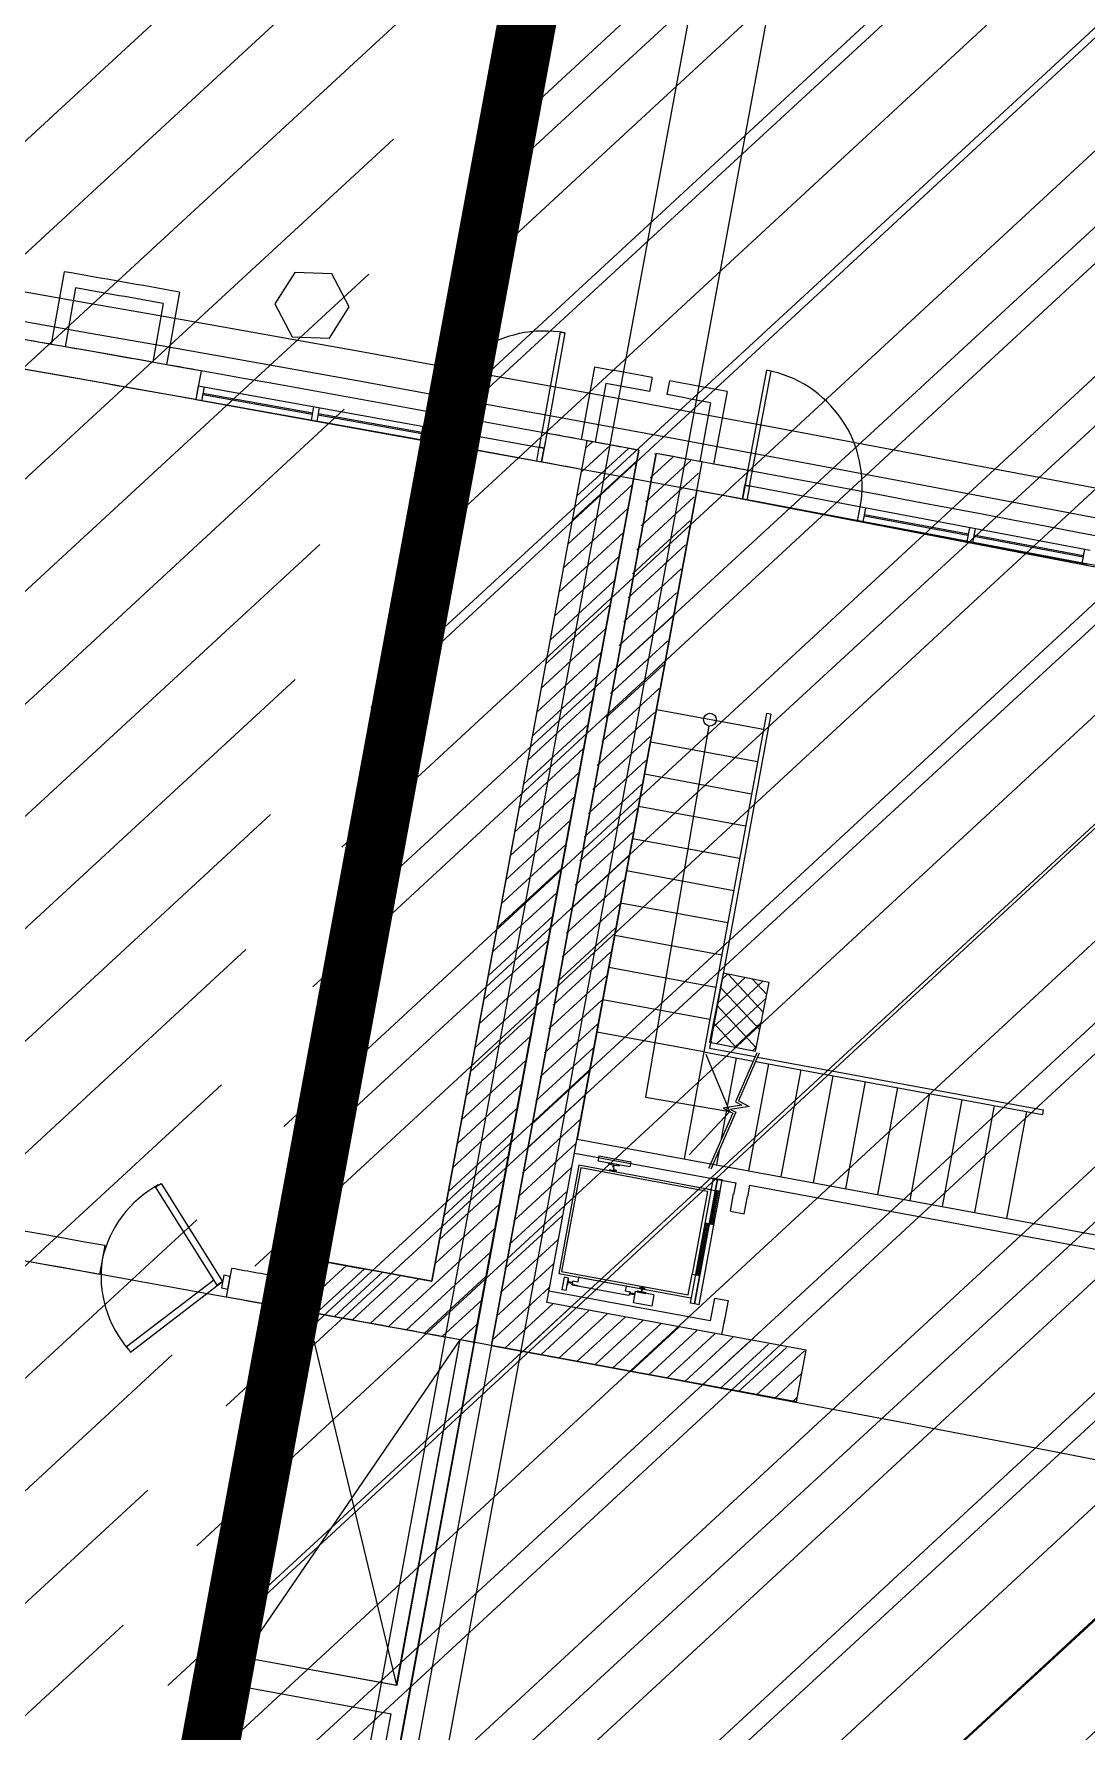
# Model space of a CAD drawing. Extents: x -678889171 to 586587, y -792238163 to 335485.
# Drawn here: x -678775305 to -678766321, y -792158549 to -792144052 of the extents above; entities that cross this region are included whole.
import ezdxf
from ezdxf.enums import TextEntityAlignment as Align

# ---------------------------------------------------------------- set-up
doc = ezdxf.new("R2010")
doc.units = 0
doc.header["$MEASUREMENT"] = 0
for name, color, linetype in [('A-ANNO-LEGN', 252, 'Continuous'), ('A-FLOR-PATT', 252, 'Continuous'), ('A-SITE-PATT', 252, 'Continuous'), ('A-WALL', 252, 'Continuous')]:
    doc.layers.add(name, color=color, linetype=linetype)
for name, color, linetype, lineweight in [('BASEMENT3 LAYOUT$0$A-TABL-TEXT', 252, 'Continuous', 30), ('BASEMENT3 LAYOUT$0$HATCH5', 252, 'Continuous', 15), ('BASEMENT3 LAYOUT$0$HATCH6', 252, 'Continuous', 15)]:
    doc.layers.add(name, color=color, linetype=linetype, lineweight=lineweight)
doc.styles.add('Ground floor Towers$0$$Bas01-Rname$0$EN-SC', font='swissc.ttf')
doc.styles.add('Ground floor Towers$0$$Bas01-Rname$0$EN-SCL', font='swisscl.ttf')
doc.styles.add('Ground floor Towers$0$04-Ground Floor$0$V2-lower ground$0$LEVEL  FOR LICENSE LOWER GR$0$$LG- LEVEL$0$AR-SR', font='sarb.shx')

# ---------------------------------------------------------------- blocks, each defined once
blk = doc.blocks.new('A$C61C61320')
at = {"layer": 'BASEMENT3 LAYOUT$0$HATCH5'}
h = blk.add_hatch(dxfattribs=at)
h.set_pattern_fill('JIS_WOOD', color=256, scale=1000, style=0)
h.set_pattern_definition([(45, (-845680.2949388556, -470481.0696760565), (-499.9999991609842, 499.9999991609843), [])])
h.paths.add_polyline_path([(12440.74077330553, -169431.9252005816), (13408.27617370361, -243253.7315873399), (7111.185080291936, -248399.4795461658), (-61957.46107163071, -237877.8060760189), (-55832.26724016038, -200866.3395951205), (-20860.02674167091, -206712.4958959252), (-20783.43353955913, -208437.764712235), (-16504.6553898881, -208719.7022090854), (-18718.17453308101, -208569.0044804074), (-18168.17453308101, -169431.9252005816)])
at = {"layer": 'BASEMENT3 LAYOUT$0$HATCH6'}
h = blk.add_hatch(dxfattribs=at)
h.set_pattern_fill('JIS_WOOD', color=256, scale=1000, style=0)
h.set_pattern_definition([(45, (-845711.5632553247, -470537.5133829243), (-499.9999991609842, 499.9999991609843), [])])
h.paths.add_polyline_path([(-57054.4839232408, -202715.6827627594), (-61988.72938809986, -237934.2497828866), (-80426.45722685638, -233625.2072105513), (-117920.8563015934, -232159.4412755717), (-127624.8318891085, -221284.5855308848), (-127624.8318891085, -154987.425217584), (-104462.5924733605, -154589.848100547), (-93882.62928564264, -154028.8445178776), (-93529.7361727003, -176713.0896850609), (-93352.28011348587, -178273.3977080029), (-93352.28011348587, -194674.8746110406), (-91405.28890382661, -196764.3988851835), (-82930.71560722869, -197602.72102616), (-65142.08317814791, -199622.3395659931), (-55832.26724016038, -200866.3395951205)])
at = {"layer": 'BASEMENT3 LAYOUT$0$A-TABL-TEXT', "const_width": 500}
blk.add_lwpolyline([(-61675.10775182908, -241975.3168535259), (-55832.26724016038, -200866.3395951205)], dxfattribs=at)
at = {"layer": 'BASEMENT3 LAYOUT$0$HATCH6'}
for points in [[(-56182.62965816143, -202983.40351943), (-61193.42310835095, -237994.1969192784), (-80426.45722685638, -233662.5050700729), (-117920.8563015934, -232196.7391350933), (-127624.8318891085, -221321.8833904064), (-127624.8318891085, -155024.7230771056), (-104462.5924733605, -154627.1459600686), (-93882.62928564264, -154066.1423773992), (-93361.99845258333, -178187.9478082885), (-93352.28011348587, -179178.229467513), (-93494.76352696051, -194320.7128558172), (-91405.28890382661, -196764.3988851835), (-82961.84863941744, -197787.7979447818), (-65211.28236189531, -199613.7986915881), (-55832.26724016038, -200866.3395951205)], [(-56182.62965816143, -202984.025088968), (-61193.42310835095, -237994.8184888165), (-80426.45722685638, -233663.1266396109), (-117920.8563015934, -232197.3607046313), (-127624.8318891085, -221322.5049599444), (-127624.8318891085, -155025.3446466436), (-104462.5924733605, -154627.7675296066), (-93882.62928564264, -154066.7639469372), (-93361.99845258333, -178188.5693778265), (-93352.28011348587, -179178.851037051), (-93494.76352696051, -194321.3344253552), (-91405.28890382661, -196765.0204547216), (-82961.84863941744, -197788.4195143199), (-65211.28236189531, -199614.4202611261), (-55832.26724016038, -200866.9611646585)]]:
    blk.add_lwpolyline(points, close=True, dxfattribs=at)
blk = doc.blocks.new('2')
at = {"layer": 'BASEMENT3 LAYOUT$0$A-TABL-TEXT', "const_width": 500}
blk.add_lwpolyline([(56518.08711341524, -7861.840212244359), (62088.58906143298, 31331.02110951082)], dxfattribs=at)
blk = doc.blocks.new('GR')
at = {"layer": 'A-FLOR-PATT'}
for p, q in [((33880, 50170), (28453.82219061675, 12193.04290999438)), ((34530, 50080), (29103.40449962695, 12100.23078453529)), ((27409.17565214327, 39180.45399340813), (27324.72793343883, 38555.98102456145)), ((29378.04640525754, 39254.50888783907), (29219.27508123037, 38979.50888783971)), ((29695.58905331131, 39254.50888783848), (29378.04640525754, 39254.50888783907)), ((29854.36037733905, 38979.50888783913), (29695.58905331131, 39254.50888783848)), ((27512.0233130952, 39045.53902064054), (27443.65687981088, 38539.98374670872)), ((28400.15555174792, 39046.443402112), (28315.7078330435, 38421.97043326532)), ((28265.16803679473, 38943.69097125542), (28196.80160351041, 38438.13569732371)), ((29219.27508123037, 38979.50888783971), (29378.04640525811, 38704.5088878386)), ((29695.58905331188, 38704.50888783918), (29854.36037733905, 38979.50888783913)), ((31526.04570930663, 37846.79215562742, 5.012666144047185e-08), (31664.48139432552, 38837.1635879797, 5.012666144047185e-08)), ((31704.09625136091, 38831.62616059259, 5.012666144047185e-08), (31565.660566342, 37841.25472824035, 5.012666144047185e-08)), ((31664.48139432552, 38837.1635879797, 5.012666144047185e-08), (31704.09625136091, 38831.62616059259, 5.012666144047185e-08)), ((29378.04640525811, 38704.5088878386), (29695.58905331188, 38704.50888783918)), ((33437.1643534226, 38582.56291147775, 5.040276650392846e-08), (33292.72057501401, 37593.04989600745, 5.040276650392846e-08)), ((33332.30109538062, 37587.27214493042, 5.040276650392846e-08), (33476.74487378924, 38576.78516040075, 5.040276650392846e-08)), ((33476.74487378924, 38576.78516040075, 5.040276650392846e-08), (33437.1643534226, 38582.56291147775, 5.040276650392846e-08)), ((31968.52762750674, 38550.47438244567), (31879.3979645512, 37926.65237929625)), ((32087.35873656022, 38533.76397252591), (32087.33525797469, 38533.59964498598)), ((32463.53851125178, 38480.01662735424), (32446.56502735741, 38361.21854855202)), ((32612.0305275774, 38458.80057004963), (32595.057043683, 38340.00249124726)), ((28611.98153812458, 38381.59063080321), (28577.56471534542, 38133.9702664806)), ((32070.36240761202, 38414.80600029696), (31998.20560919866, 37909.77774107968)), ((32971.21397332076, 38286.09525264893), (32898.91268547151, 37780.05570620863)), ((32988.21030226897, 38405.05322487796), (32988.18682368346, 38404.88889733818)), ((33106.96641933647, 38387.81794311025), (33017.8367563809, 37763.99593996082)), ((28594.02782206933, 38252.83559412909, 5.132892439246601e-08), (28577.56471534542, 38133.9702664806, 5.147319652506787e-08)), ((28577.56471534542, 38133.9702664806, 5.147319652506787e-08), (31549.19790639051, 37722.3925971651, 5.147319652506787e-08)), ((28594.02782211802, 38252.83559412236, 5.1328924392466e-08), (31565.6610131631, 37841.25792480679, 5.132892439246608e-08)), ((28643.55504192293, 38245.97596632741, 5.132892439244143e-08), (28627.09193519896, 38127.11063867898, 5.147319652504323e-08)), ((28634.48271726666, 38180.47284708774, 5.140842844035631e-08), (29575.49989443096, 38050.13991847116, 5.140842844035631e-08)), ((28636.12902793908, 38192.35937985258, 5.139400122709612e-08), (29577.1462051034, 38062.02645123601, 5.139400122709611e-08)), ((29584.57221914054, 38115.64303809599, 5.132892439197396e-08), (29568.10911241655, 37996.77771044756, 5.147319652457575e-08)), ((29634.09943899408, 38108.78341029429, 5.132892439194941e-08), (29617.6363322701, 37989.91808264587, 5.14731965245512e-08)), ((30516.51707161719, 37919.80698985154, 5.140842844035631e-08), (29625.02711428171, 38043.28029064924, 5.140842844035631e-08)), ((30518.16338229438, 37931.69352261568, 5.139400122709618e-08), (29626.6734249541, 38055.16682341415, 5.139400122709605e-08)), ((30509.12628952476, 37866.44478142576, 5.147319652506758e-08), (30525.5893962974, 37985.31010906745, 5.132892439246579e-08)), ((32376.12747447414, 37855.94499149045), (28534.12877654682, 10966.40601642555)), ((30558.65350937552, 37859.58515360384, 5.147319652506758e-08), (30575.11661614815, 37978.45048124551, 5.13289243924658e-08)), ((31927.92311675369, 37918.02567751089, -6.574195595121094e-08), (30895.41062998684, 30691.69088316185, -6.574195595121094e-08)), ((31277.35996142868, 30183.23231360374, -6.574195595121094e-08), (32373.52293021081, 37855.31988006376, -6.574195595121094e-08)), ((31278.24154509438, 30184.07672097415), (32374.34248033466, 37856.19980881436)), ((31508.33972784342, 37728.09896883738, 5.147314004671068e-08), (31524.80283461603, 37846.96429647913, 5.132886791410882e-08)), ((31565.660566342, 37841.25472824035, 5.012666144047185e-08), (31526.04570930663, 37846.79215562742, 5.012666144047185e-08)), ((31583.41729242929, 37968.58995521095), (31549.00046965013, 37720.96959088837)), ((31549.19790639051, 37722.3925971651, 5.147319652506787e-08), (31565.66101316313, 37841.25792480679, 5.132892439246607e-08)), ((31859.85435288463, 37441.62641412426, -6.574195595121094e-08), (32285.96266970623, 37867.73473094586, -6.574195595121094e-08)), ((31889.32306834745, 37647.8718248837, -6.574195595121094e-08), (32131.32334267795, 37889.8720992142, -6.574195595121094e-08)), ((31918.79178381026, 37854.11723564316, -6.574195595121094e-08), (31976.68401564967, 37912.00946748257, -6.574195595121094e-08)), ((32524.61943165358, 37834.72852022282), (28682.60164317381, 10945.05593341186)), ((32522.01494574815, 37834.10382360111), (31425.84566234407, 30161.97206085569)), ((32522.01494574814, 37834.10382360111), (31425.84566234407, 30161.97206085569)), ((31830.38563742182, 37235.3810033648, -6.574195595121094e-08), (32360.72061610692, 37765.71598204991, -6.574195595121094e-08)), ((31885.4837192522, 30550.86668672047), (32917.96300442866, 37777.31313959959)), ((32451.50827199186, 37417.05964211293), (32821.30475199386, 37786.85612211493)), ((32480.74865567428, 37623.07672109199), (32666.4998077231, 37808.82787314081)), ((32509.9890393567, 37829.09380007104), (32511.69486345234, 37830.79962416668)), ((33311.66032204157, 37721.66714508759), (33275.23876863269, 37474.33337726606)), ((31893.54143908566, 37672.13727920211), (30896.38638731444, 30693.0100030583)), ((31800.916921959, 37029.13559260535, -6.574195595121094e-08), (32331.25311473132, 37559.47178537767, -6.574195595121094e-08)), ((32422.2678883092, 37211.04256313364), (32893.10326162889, 37681.87793645333)), ((33275.23876863269, 37474.33337726607, 5.174930158852446e-08), (33292.72104122709, 37593.05308980324, 5.160502945592267e-08)), ((33292.72057501401, 37593.04989600745, 5.040276650392846e-08), (33332.30109538062, 37587.27214493042, 5.040276650392846e-08)), ((36260.71385465909, 37155.99627494252, 5.16050294559226e-08), (33292.72104122712, 37593.05308980322, 5.160502945592268e-08)), ((33316.06017490221, 37468.36963498229, 5.174924511016729e-08), (33333.54244749663, 37587.08934751951, 5.160497297756543e-08)), ((31885.4837192522, 30550.86668672047), (32882.74865739185, 37530.84369765712)), ((32882.74865739183, 37530.84369765699), (32086.92971915298, 31953.91734673126)), ((32393.02750462701, 37005.02548415482), (32863.86287794646, 37475.86085747427)), ((41271.05500084767, 36267.45673591632), (32882.74865739183, 37530.84369765699)), ((36243.23158206465, 37037.27656240529, 5.174930158852447e-08), (33275.23876863269, 37474.33337726607, 5.174930158852446e-08)), ((34264.56970644338, 37328.64777231271, 5.174930158852419e-08), (34282.05197903776, 37447.36748484987, 5.16050294559224e-08)), ((34314.03625333391, 37321.36349206503, 5.174930158852419e-08), (34331.5185259283, 37440.0832046022, 5.16050294559224e-08)), ((31771.44820649618, 36822.8901818459, -6.574195595121094e-08), (32301.78561335571, 37353.22758870542, -6.574195595121094e-08)), ((32363.78712094435, 36799.00840517553), (32834.62249426404, 37269.84377849521)), ((34321.88456951189, 37374.66032950576, 5.168453350381292e-08), (35212.2824135634, 37243.54328504431, 5.168453350381291e-08)), ((34323.63279677138, 37386.53230075943, 5.167010629055279e-08), (35214.03064082772, 37255.41525629738, 5.167010629055264e-08)), ((35221.91637006911, 37308.96616056173, 5.160502945540601e-08), (35204.43409742613, 37190.24644803171, 5.17493015880078e-08)), ((35271.38291695666, 37301.68188029384, 5.160502945543057e-08), (35253.90064431368, 37182.96216776383, 5.174930158803236e-08)), ((31741.97949103338, 36616.64477108644, -6.574195595121094e-08), (32272.31811198011, 37146.98339203319, -6.574195595121094e-08)), ((36201.61335137407, 37097.85768009072, 5.168453350381291e-08), (35261.74896045394, 37236.25900479664, 5.168453350381291e-08)), ((36203.36157863835, 37109.72965134373, 5.167010629055272e-08), (35263.49718771819, 37248.13097604965, 5.167010629055272e-08)), ((36211.24730782011, 37163.28055520326, 5.160502945589804e-08), (36193.76503517713, 37044.56084267325, 5.174930158849983e-08)), ((32334.54673726193, 36592.99132619647), (32805.3821105815, 37063.82669951604)), ((31712.51077557056, 36410.399360327, -6.574195595121094e-08), (32242.8506106045, 36940.73919536094, -6.574195595121094e-08)), ((32305.30635357951, 36386.97424721741), (32776.14172689884, 36857.80962053675)), ((31683.04206010775, 36204.15394956755, -6.574195595121094e-08), (32213.38310922889, 36734.49499868869, -6.574195595121094e-08)), ((32276.06596989708, 36180.95716823835), (32746.90134321654, 36651.79254155781)), ((31653.57334464493, 35997.9085388081, -6.574195595121094e-08), (32183.91560785329, 36528.25080201645, -6.574195595121094e-08)), ((32246.82558621466, 35974.9400892593), (32717.660959534, 36445.77546257863)), ((31624.10462918212, 35791.66312804865, -6.574195595121094e-08), (32154.44810647768, 36322.00660534421, -6.574195595121094e-08)), ((31594.63591371931, 35585.41771728919, -6.574195595121094e-08), (32124.98060510208, 36115.76240867197, -6.574195595121094e-08)), ((32217.58520253201, 35768.92301028001), (32688.42057585157, 36239.75838359958)), ((32188.3448188497, 35562.90593130107), (32659.18019216915, 36033.74130462052)), ((31565.16719825649, 35379.17230652975, -6.574195595121094e-08), (32095.51310372648, 35909.51821199973, -6.574195595121094e-08)), ((32159.10443516716, 35356.88885232189), (32629.93980848673, 35827.72422564146)), ((31535.69848279368, 35172.9268957703, -6.574195595121094e-08), (32066.04560235087, 35703.27401532749, -6.574195595121094e-08)), ((32129.86405148474, 35150.87177334283), (32600.6994248043, 35621.7071466624)), ((33534.9343470218, 35514.91200165286), (32614.49637129707, 35646.41967273534)), ((33067.71013150559, 35526.62808056516), (32655.94742215923, 32336.09802330925, -3.195665537601437e-09)), ((33554.06537329397, 35653.60036615598), (33138.90576096189, 32743.06038963909)), ((33593.66325452301, 35647.94281477554), (33184.15204233001, 32777.00202589319)), ((33593.66325452301, 35647.94281477554, -9.419643200439772e-09), (33554.06537329397, 35653.60036615598)), ((31506.22976733087, 34966.68148501085, -6.574195595121094e-08), (32036.57810097527, 35497.02981865525, -6.574195595121094e-08)), ((32100.62366780231, 34944.85469436378), (32571.45904112177, 35415.69006768323)), ((31476.76105186805, 34760.4360742514, -6.574195595121094e-08), (32007.11059959967, 35290.78562198301, -6.574195595121094e-08)), ((33495.33148841581, 35237.72684045148), (32574.89351269107, 35369.23451153396)), ((31447.29233640524, 34554.19066349194, -6.574195595121094e-08), (31977.64309822406, 35084.54142531076, -6.574195595121094e-08)), ((32071.38328411977, 34738.8376153846), (32542.21865743923, 35209.67298870406)), ((33455.72862980982, 34960.54167925011), (32535.29065408508, 35092.04935033257)), ((32042.14290043735, 34532.82053640555), (32512.97827375692, 35003.65590972512)), ((31417.82362094243, 34347.9452527325, -6.574195595121094e-08), (31948.17559684846, 34878.29722863853, -6.574195595121094e-08)), ((32012.90251675493, 34326.80345742649), (32483.73789007426, 34797.63883074583)), ((33416.12577120383, 34683.35651804873), (32495.68779547909, 34814.86418913121)), ((31388.35490547961, 34141.69984197304, -6.574195595121094e-08), (31918.70809547285, 34672.05303196628, -6.574195595121094e-08)), ((31983.66213307239, 34120.78637844732), (32454.49750639184, 34591.62175176677)), ((33376.52291259784, 34406.17135684735), (32456.08493687311, 34537.67902792982)), ((31358.8861900168, 33935.4544312136, -6.574195595121094e-08), (31889.24059409725, 34465.80883529404, -6.574195595121094e-08)), ((31954.42174938996, 33914.76929946803), (32425.25712270953, 34385.60467278759)), ((31329.41747455399, 33729.20902045415, -6.574195595121094e-08), (31859.77309272164, 34259.5646386218, -6.574195595121094e-08)), ((33336.92005399185, 34128.98619564597), (32416.48207826711, 34260.49386672844)), ((31925.18136570766, 33708.75222048908), (32396.01673902711, 34179.58759380854)), ((31299.94875909117, 33522.96360969469, -6.574195595121094e-08), (31830.30559134604, 34053.32044194956, -6.574195595121094e-08)), ((31895.94098202512, 33502.73514150991), (32366.77635534469, 33973.57051482948)), ((33297.31719538585, 33851.8010344446), (32376.87921966112, 33983.30870552707)), ((31270.48004362836, 33316.71819893524, -6.574195595121094e-08), (31800.83808997044, 33847.07624527732, -6.574195595121094e-08)), ((31241.01132816554, 33110.47278817579, -6.574195595121094e-08), (31771.37058859483, 33640.83204860508, -6.574195595121094e-08)), ((31866.70059834269, 33296.71806253085), (32337.53597166226, 33767.55343585042)), ((33257.71433677986, 33574.61587324322), (32337.27636105513, 33706.12354432568)), ((31837.46021466015, 33090.70098355168), (32308.29558797984, 33561.53635687137)), ((31211.54261270272, 32904.22737741633, -6.574195595121094e-08), (31741.90308721922, 33434.58785193283, -6.574195595121094e-08)), ((31808.21983097773, 32884.68390457262), (32279.05520429742, 33355.51927789231)), ((33218.11147817387, 33297.43071204184), (32297.67350244914, 33428.93838312431)), ((33276.73154777338, 33420.43594621836, 2.046847129442901e-08), (33184.15537407654, 32827.62092273814, 2.046847129442901e-08)), ((33203.46678134456, 32951.2822482808, -9.711702925457987e-07), (33617.64994248466, 33367.19687622969, -9.711702925457987e-07)), ((33236.2756088039, 33161.3748136136, -9.711702925457987e-07), (33464.98266003784, 33391.03796037557, -9.711702925457987e-07)), ((33269.08443626322, 33371.46737894643, -9.711702925457987e-07), (33312.31537759092, 33414.87904452137, -9.711702925457987e-07)), ((33671.94156342684, 33358.71849708675, 2.046847129442901e-08), (33276.73154777338, 33420.43594621836, 2.046847129442901e-08)), ((33631.91850889233, 33102.42935630545, -9.711702925457987e-07), (33319.25012757536, 33413.79608846645, -9.711702925457987e-07)), ((33655.75959303809, 33255.09663875238, -9.711702925457987e-07), (33529.34269290845, 33380.98726100687, -9.711702925457987e-07)), ((33579.36538972991, 32765.90347360677, 2.046847129442901e-08), (33671.94156342684, 33358.71849708675, 2.046847129442901e-08)), ((31182.07389723992, 32697.98196665689, -6.574195595121094e-08), (31712.43558584361, 33228.34365526059, -6.574195595121094e-08)), ((33246.96208252147, 32817.81279622309, -9.711702925457987e-07), (33650.80022880173, 33223.33916262438, -9.711702925457987e-07)), ((33608.07742474662, 32949.76207385844, -9.711702925457987e-07), (33257.71542750593, 33298.66550213203, -9.711702925457987e-07)), ((31778.97944729519, 32678.66682559345), (32249.81482061499, 33149.50219891325)), ((33178.50861956789, 33020.24555084046), (32258.07064384314, 33151.75322192293)), ((33584.23634060085, 32797.09479141145, -9.711702925457987e-07), (33233.87434336019, 33145.99821968502, -9.711702925457987e-07)), ((31152.6051817771, 32491.73655589744, -6.574195595121094e-08), (31682.96808446802, 33022.09945858835, -6.574195595121094e-08)), ((31749.73906361288, 32472.64974661451), (32220.57443693222, 32943.48511993384)), ((33412.1966510916, 32792.00915846959, -9.711702925457987e-07), (33210.03325921443, 32993.33093723803, -9.711702925457987e-07)), ((33399.62936496842, 32793.97171207733, -9.711702925457987e-07), (33617.99140134233, 33013.24659729147, -9.711702925457987e-07)), ((31123.13646631429, 32285.49114513799, -6.574195595121094e-08), (31653.50058309241, 32815.85526191611, -6.574195595121094e-08)), ((33138.90576096189, 32743.06038963909), (32218.46778523715, 32874.56806072156)), ((33184.15204233001, 32777.00202589319), (33578.74444726132, 32720.62459518312)), ((33184.15537407654, 32827.62092273814, 2.046847129442901e-08), (33579.36538972991, 32765.90347360677, 2.046847129442901e-08)), ((33202.10408575868, 32824.81798592902, -9.711702925457987e-07), (33186.19217506875, 32840.66365479099, -9.711702925457987e-07)), ((33552.29664741541, 32770.13062793162, -9.711702925457987e-07), (33585.18257388298, 32803.15403195863, -9.711702925457987e-07)), ((31720.49867993023, 32266.63266763522), (32191.33405325003, 32737.46804095502)), ((33138.90576096189, 32743.06038963909), (33007.36769487771, 31822.4096756488)), ((33138.90576096189, 32743.06038963909), (33563.73123597287, 32682.36340591109)), ((33379.88968279244, 32242.24919130107, -1.511852950630786e-09), (33159.77898611169, 32722.30380350414, -1.511852950630786e-09)), ((33416.09092216327, 32703.4575310331), (33314.50748459674, 31992.46285770895)), ((33591.49629350488, 32753.12269258003, -7.918959364076259e-09), (33424.41465428199, 32327.31490906425, -7.918959364076259e-09)), ((33611.94090769802, 32750.47233872279, -7.918959364076259e-09), (33449.78348250916, 32337.21392133203, -7.918959364076259e-09)), ((33693.27608336465, 32663.8546724271), (33561.73801728046, 31743.20395843681)), ((33584.07527987538, 32679.45674853212), (36049.34995357635, 32327.23037427617)), ((33599.08849116383, 32717.71793780415), (36054.49278966231, 32366.90179442722)), ((33970.46124456602, 32624.25181382112), (33838.92317848185, 31703.60109983083)), ((31093.66775085147, 32079.24573437854, -6.574195595121094e-08), (31624.0330817168, 32609.61106524387, -6.574195595121094e-08)), ((31691.2582962478, 32060.61558865616), (32162.09366956749, 32531.45096197585)), ((34247.6464057674, 32584.64895521513), (34116.10833968322, 31663.99824122483)), ((34524.83156696879, 32545.04609660913), (34393.2935008846, 31624.39538261884)), ((34802.01672817016, 32505.44323800314), (34670.47866208598, 31584.79252401285)), ((31064.19903538866, 31873.00032361909, -6.574195595121094e-08), (31594.5655803412, 32403.36686857162, -6.574195595121094e-08)), ((32655.94742215923, 32336.09802330925, -2.849326630467435e-09), (33379.88968279245, 32242.24919130106, -1.564804970566255e-09)), ((33449.78348250916, 32337.21392133203, -7.918959364076259e-09), (33542.55627358567, 32292.07830600782, -7.918959364076259e-09)), ((35079.20188937154, 32465.84037939715), (34947.66382328735, 31545.18966540686)), ((35356.38705057292, 32426.23752079115), (35224.84898448874, 31505.58680680086)), ((35633.57221177428, 32386.63466218516), (35502.03414569011, 31465.98394819488)), ((35910.75737297567, 32347.03180357918), (35779.21930689149, 31426.38108958889)), ((36054.49278966231, 32366.90179442722, -7.918959364076259e-09), (36049.34995357636, 32327.23037427618, -7.918959364076259e-09)), ((31034.73031992585, 31666.75491285963, -6.574195595121094e-08), (31565.0980789656, 32197.12267189938, -6.574195595121094e-08)), ((31662.01791256538, 31854.5985096771), (32132.85328588507, 32325.43388299679)), ((33379.88968279253, 32242.24919130113), (33047.85110614538, 31858.90123666509)), ((33407.60003782927, 32229.70935551779, -7.918959364076259e-09), (33218.77257385351, 31748.48230821063, -7.918959364076259e-09)), ((33433.1563115914, 32240.08607298499, -7.918959364076259e-09), (33239.21718804659, 31745.83195435342, -7.918959364076259e-09)), ((33480.21943691598, 32300.1648883201, -7.918959364076259e-09), (33321.30982821684, 32268.81224984051, -7.918959364076259e-09)), ((33321.30982821684, 32268.81224984051, -7.918959364076259e-09), (33407.60003782927, 32229.70935551779, -7.918959364076259e-09)), ((33542.55627358567, 32292.07830600782, -7.918959364076259e-09), (33386.40778260113, 32261.27043210361, -7.918959364076259e-09)), ((33386.40778260113, 32261.27043210361, -7.918959364076259e-09), (33433.1563115914, 32240.08607298499, -7.918959364076259e-09)), ((33424.41465428199, 32327.31490906425, -7.918959364076259e-09), (33480.21943691598, 32300.1648883201, -7.918959364076259e-09)), ((31632.77752888296, 31648.58143069805), (32103.61290220264, 32119.41680401773)), ((31005.26160446304, 31460.50950210019, -6.574195595121094e-08), (31535.63057758999, 31990.87847522714, -6.574195595121094e-08)), ((31603.53714520053, 31442.56435171899), (32074.3725185201, 31913.39972503856)), ((32086.92971915297, 31953.91734673126), (38226.21894202304, 31076.76576336071)), ((32086.92971915298, 31953.91734673126), (38226.21894202304, 31076.76576336071)), ((33302.20504202552, 31906.35658540165), (33284.55285607908, 31782.80681704281)), ((30975.79288900021, 31254.26409134073, -6.574195595121094e-08), (31506.16307621438, 31784.6342785549, -6.574195595121094e-08)), ((32069.95706546459, 31835.12370621641), (33455.13829645516, 31637.215794419)), ((32273.93116504402, 31774.71004488216), (32280.21003663167, 31818.65662082262)), ((32546.166591224, 31735.81438017991), (32273.93116504402, 31774.71004488216)), ((32280.21003663167, 31818.65662082262), (32552.44546281162, 31779.76095612036)), ((32361.43540917333, 31762.20786694215), (32362.37977369655, 31754.92970123531)), ((32458.66234709472, 31748.31655811986), (32361.43540917333, 31762.20786694215)), ((32362.37977369655, 31754.92970123531), (32404.8262349702, 31746.4840788434)), ((32455.71763410114, 31741.59404476596), (32458.66234709472, 31748.31655811986)), ((32552.44546281162, 31779.76095612036), (32546.166591224, 31735.81438017991)), ((31574.29676151788, 31236.5472727397), (32045.13213483768, 31707.3826460595)), ((32110.99593071485, 31731.71604440502), (31978.14450452407, 30801.87296537495)), ((32127.66305653469, 31709.49239505633), (32000.36815387283, 30818.54009119478)), ((33246.606565637, 31569.46555736137), (32110.99593071485, 31731.71604440502)), ((33216.60476125454, 31553.90973624735), (32127.66305653469, 31709.49239505633)), ((32371.4905164705, 31707.59379262827), (32433.7157567402, 31698.70335498199)), ((32408.15873112276, 31689.25887852903), (32393.38023655875, 31691.37035747)), ((32394.71365551965, 31692.37038501915), (32407.15870357362, 31690.59229748995)), ((32402.82588649984, 31732.48339978273), (32399.38113528393, 31725.0386361608)), ((32404.8262349702, 31746.4840788434), (32402.82588649984, 31732.48339978273)), ((32407.15870357362, 31690.59229748995), (32411.82618333788, 31723.26054863154)), ((32410.38134053435, 31704.81518859649), (32408.15873112276, 31689.25887852903)), ((32434.10471338716, 31701.4257092438), (32410.38134053435, 31704.81518859649)), ((32410.60404153347, 31731.37209507696), (32412.60439000394, 31745.37277413769)), ((32411.82618333788, 31723.26054863154), (32410.60404153347, 31731.37209507696)), ((32412.60439000394, 31745.37277413769), (32455.71763410114, 31741.59404476596)), ((32433.7157567402, 31698.70335498199), (32434.10471338716, 31701.4257092438)), ((33260.7504437106, 31668.4602577906), (33107.33351438433, 30594.67675368867)), ((33146.22428955292, 30589.12023015982), (33299.64121887919, 31662.9037342617)), ((33299.64121887919, 31662.9037342617), (33146.22428955292, 30589.12023015982)), ((33185.11506472151, 30583.56370663092), (33338.53199404773, 31657.34721073281)), ((33299.64121887919, 31662.9037342617), (33260.7504437106, 31668.4602577906)), ((33338.53199404773, 31657.34721073281), (33299.64121887919, 31662.9037342617)), ((33455.13829645516, 31637.21579441899), (33440.77920315983, 31536.71477681883)), ((33573.93193697003, 31620.24314073071), (33559.57284367471, 31519.74212313057)), ((33573.93193697003, 31620.24314073071), (37960.54146904944, 30993.50584965173)), ((30946.3241735374, 31048.01868058128, -6.574195595121094e-08), (31476.69557483878, 31578.39008188266, -6.574195595121094e-08)), ((31545.05637783569, 31030.53019376087), (32015.89175115526, 31501.36556708044)), ((33216.60476125455, 31553.90973624734), (33114.81935297573, 30841.50144566247)), ((33219.38302301899, 31573.3551238316), (33324.38811597413, 31558.35251030359)), ((33289.38641832238, 31563.35338147954), (33248.47019961011, 31276.97585524138)), ((33260.13743216063, 31275.30889818272), (33301.05365087299, 31561.68642442087)), ((33271.80466471124, 31273.64194112406), (33312.72088342352, 31560.01946736226)), ((33283.4718972618, 31271.97498406544), (33324.38811597413, 31558.35251030359)), ((33324.38811597413, 31558.35251030359), (33289.38641832238, 31563.35338147954)), ((33419.91926671813, 31392.28174281457), (33441.13508382848, 31540.77379345817)), ((33538.71290723301, 31375.3090891263), (33559.92872434336, 31523.8011397699)), ((28507.72140913294, 31401.79809253848), (28553.1185601975, 31432.82372764515)), ((29066.18284098968, 30584.64937313695), (28507.72140913294, 31401.79809253848)), ((28553.1185601975, 31432.82372764515), (29111.57999204687, 30615.67500824465)), ((30916.85545807458, 30841.77326982183, -6.574195595121094e-08), (31447.22807346317, 31372.14588521042, -6.574195595121094e-08)), ((33419.91926671813, 31392.28174281457), (33538.71290723301, 31375.3090891263)), ((31515.81599415303, 30824.51311478158), (31986.65136747272, 31295.34848810127)), ((33209.57942444156, 31282.53237877028), (33145.93197311056, 30837.05622683942)), ((33157.59920566116, 30835.38926978075), (33221.24665699211, 31280.86542171161)), ((33169.26643821174, 30833.72231272201), (33232.91388954269, 31279.19846465295)), ((33180.93367076229, 30832.05535566335), (33244.58112209321, 31277.53150759429)), ((33244.58112209321, 31277.53150759429), (33209.57942444156, 31282.53237877028)), ((33248.47019961011, 31276.97585524138), (33283.4718972618, 31271.97498406544)), ((30539.39696650825, 30287.53808295885, -6.574195595121094e-08), (31417.76057208757, 31165.90168853817, -6.574195595121094e-08)), ((31486.57561047061, 30618.49603580253), (31957.41098379029, 31089.33140912221)), ((28093.78540224295, 30882.55187671118), (28059.32076223069, 30634.93849203539)), ((30694.28180259195, 30265.64622374592, -6.574195595121094e-08), (31388.29307071196, 30959.65749186593, -6.574195595121094e-08)), ((31457.33522678819, 30412.47895682347), (31928.17060010787, 30883.31433014316)), ((29657.79114646523, 30868.08905321185, -6.574195595121094e-08), (29594.08891122055, 30421.15058746526, -6.574195595121094e-08)), ((29610.08795000603, 30418.88923823645, -6.574195595121094e-08), (30008.19186803531, 30816.99315626573, -6.574195595121094e-08)), ((29620.49486119595, 30606.07284472301, -6.574195595121094e-08), (29853.25658653018, 30838.83457005725, -6.574195595121094e-08)), ((29657.79032027161, 30867.61636617271), (29629.87199413608, 30669.57358964896)), ((29649.94266156954, 30812.29734039324, -6.574195595121094e-08), (29698.32130502504, 30860.67598384874, -6.574195595121094e-08)), ((30896.38638731444, 30693.0100030583), (29657.79032027161, 30867.61636617271)), ((29764.97278608973, 30396.99737902351, -6.574195595121094e-08), (30163.12714954045, 30795.15174247423, -6.574195595121094e-08)), ((29919.85762217344, 30375.10551981059, -6.574195595121094e-08), (30318.06243104559, 30773.31032868274, -6.574195595121094e-08)), ((30074.74245825714, 30353.21366059766, -6.574195595121094e-08), (30472.99771255072, 30751.46891489123, -6.574195595121094e-08)), ((30849.16663867566, 30243.75436453299, -6.574195595121094e-08), (31358.82556933635, 30753.41329519368, -6.574195595121094e-08)), ((31978.14450452407, 30801.87296537495), (33113.75513944624, 30639.62247833129)), ((32000.36815387283, 30818.54009119478), (33089.30985859266, 30662.95743238583)), ((32025.0946124535, 30771.19235791916), (32009.59464111293, 30662.70619793268)), ((32061.55876981806, 30766.1548747414), (32025.08692648471, 30771.36579313389)), ((32050.8523209876, 30690.99192397179), (32061.62519311668, 30766.39254914902)), ((32060.2223430548, 30756.57383317169), (32053.10075458504, 30706.72898061611)), ((32063.65240578838, 30754.53308119354), (32060.2223430548, 30756.57383317169)), ((32062.00210967776, 30733.21439582324), (32063.65240578838, 30754.53308119354)), ((32095.8359446808, 30710.62508100048), (32100.09152803471, 30740.41041972282)), ((32142.64201192364, 30734.33101493156), (32100.09152803471, 30740.41041972282)), ((32148.37402215535, 30774.45004259823), (32142.64201192364, 30734.33101493156)), ((32151.84758563249, 30777.05511967666), (32553.03786229959, 30719.7350173593)), ((33089.30985859266, 30662.95743238583), (33114.81935297573, 30841.50144566247)), ((33114.81935297573, 30841.50144566247), (33142.04289559372, 30837.6118791923)), ((33145.93197311056, 30837.05622683942), (33180.93367076229, 30832.05535566335)), ((29037.97771817338, 30625.91951048128), (28315.99624503627, 30024.33653214907)), ((28351.19524907399, 29982.09293531707), (29111.57999204687, 30615.67500824465)), ((29111.57999204687, 30615.67500824465), (29066.18284098968, 30584.64937313695)), ((29119.16030978592, 30670.13628019234), (29103.99967430679, 30561.21373628958)), ((29173.62158178158, 30662.55596244661), (29119.16030978592, 30670.13628019234)), ((29183.27355652036, 30731.90118505806), (29148.80897156366, 30484.2881959324)), ((29158.46094630244, 30553.63341854385), (29173.62158178158, 30662.55596244661)), ((29629.87199413608, 30669.57358964896), (29530.61971266713, 30683.45409128736, 4.777935857851299e-09)), ((30229.62729434084, 30331.32180138472, -6.574195595121094e-08), (30627.93299405585, 30729.62750109973, -6.574195595121094e-08)), ((30384.51213042455, 30309.4299421718, -6.574195595121094e-08), (30782.86827556098, 30707.78608730823, -6.574195595121094e-08)), ((31428.09484310576, 30206.46187784441), (31898.93021642533, 30677.29725116398)), ((33285.41175957258, 30449.27938927013), (31899.26632733296, 30647.32506142079)), ((32046.06648444627, 30657.4952795402), (32009.59464111293, 30662.70619793269)), ((32046.06648444627, 30657.4952795402), (32050.8523209876, 30690.99192397179)), ((32053.10075458504, 30706.72898061611), (32056.96506051805, 30707.72754891574)), ((32056.96506051805, 30707.72754891574), (32061.35074487868, 30728.65541540659)), ((32061.35074487868, 30728.65541540659), (32076.15223463152, 30726.54065102564)), ((32098.32198699727, 30728.02518959087), (32062.00210967776, 30733.21439582324)), ((32076.15223463152, 30726.54065102564), (32082.16573870715, 30725.21626658519)), ((32082.16573870715, 30725.21626658519), (32097.60548571825, 30723.01031113243)), ((32097.57291747835, 30722.78236211169), (32095.8359446808, 30710.62508100048)), ((32095.83594468077, 30710.62508100037), (32097.57291747835, 30722.78236211169)), ((32095.83594468077, 30710.62508100037), (32580.18202414796, 30641.42408474831)), ((32097.60548571825, 30723.01031113243), (32098.32198699727, 30728.02518959087)), ((32147.62596221425, 30703.2255768832), (32103.85975021418, 30709.47867895421)), ((32555.64293937795, 30716.26145388212), (32549.91092914624, 30676.14242621546)), ((32549.91092914624, 30676.14242621546), (32592.46141303514, 30670.06302142422)), ((32580.18202414796, 30641.42408474831), (32580.39914574764, 30642.9437448872)), ((32580.39914574764, 30642.9437448872), (32585.26205819208, 30642.24895576816)), ((32585.04493659236, 30640.72929562933), (32585.26205819208, 30642.24895576816)), ((32588.2058296813, 30640.27768270193), (32592.46141303514, 30670.06302142422)), ((32589.94280247882, 30652.43496381311), (32588.2058296813, 30640.27768270193)), ((32588.2058296813, 30640.27768270193), (32589.94280247882, 30652.43496381311)), ((32592.11987979797, 30668.54086172651), (32588.64593420291, 30644.22629950433)), ((32589.63569193463, 30649.97747712361), (32592.93163562728, 30651.64735513532)), ((32591.459513372, 30662.74262229029), (32594.15596455145, 30660.21658024074)), ((32592.93163562728, 30651.64735513532), (32594.15596455145, 30660.21658024074)), ((32594.1517405685, 30660.18701607693), (32592.93585961015, 30651.67691929914)), ((32593.93461896876, 30658.66735593804), (32593.1529812099, 30653.19657943807)), ((32593.1529812099, 30653.19657943807), (32608.59272822103, 30650.99062398518)), ((32609.37436597988, 30656.46140048523), (32593.93461896876, 30658.66735593804)), ((32608.59272822103, 30650.99062398518), (32614.7365052565, 30650.57803562818)), ((32615.38787005554, 30655.13701604484), (32609.37436597988, 30656.46140048523)), ((32614.7365052565, 30650.57803562818), (32629.5379950093, 30648.46327124717)), ((32630.18935980834, 30653.02225166384), (32615.38787005554, 30655.13701604484)), ((32624.54640654848, 30577.71030685218), (32638.3119159686, 30674.05675965779)), ((32629.5379950093, 30648.46327124717), (32627.88769889864, 30627.14458587693)), ((32627.88769889864, 30627.14458587693), (32631.31776163228, 30625.10383389878)), ((32634.57504416897, 30673.95011815468), (32630.18935980834, 30653.02225166384)), ((32631.31776163228, 30625.10383389878), (32638.43935010205, 30674.94868645436)), ((32638.43935010205, 30674.94868645436), (32634.57504416897, 30673.95011815468)), ((32689.37249663535, 30666.76147390831), (32638.3119159686, 30674.05675965779)), ((32653.68229106089, 30677.4431688008), (32651.38099316311, 30672.18951390051)), ((32651.38099316311, 30672.18951390051), (32727.36400010761, 30661.33343391615)), ((32687.37536003608, 30674.49008577438), (32653.68229106089, 30677.4431688008)), ((32670.87679328465, 30710.9623112256), (32670.57282304514, 30708.8347870311)), ((32670.57282304514, 30708.8347870311), (32689.11267673958, 30706.18590351494)), ((32719.50591772918, 30704.01442003559), (32670.87679328465, 30710.9623112256)), ((32688.9386355538, 30685.43163877443), (32687.37536003608, 30674.49008577438)), ((32691.63117266065, 30717.30111558293), (32687.98352978592, 30691.77082524961)), ((32687.98352978592, 30691.77082524961), (32688.9386355538, 30685.43163877443)), ((32689.11267673958, 30706.18590351494), (32690.84964953709, 30718.3431846261)), ((32795.74870635771, 30651.56296193027), (32689.37249663535, 30666.76147390831)), ((32690.84964953709, 30718.3431846261), (32702.39906659267, 30716.69306046845)), ((32701.35699754958, 30715.91153734491), (32691.63117266065, 30717.30111558293)), ((32693.45400059161, 30673.62159937564), (32695.01727610936, 30684.56315237567)), ((32726.62597772757, 30667.02133201584), (32693.45400059161, 30673.62159937564)), ((32695.01727610936, 30684.56315237567), (32697.70935467475, 30690.38124701159)), ((32697.70935467475, 30690.38124701159), (32701.35699754958, 30715.91153734491)), ((32702.39906659267, 30716.69306046845), (32700.66209379518, 30704.53577935734)), ((32700.66209379518, 30704.53577935734), (32719.20194748968, 30701.88689584115)), ((32719.20194748968, 30701.88689584115), (32719.50591772918, 30704.01442003559)), ((32727.36400010761, 30661.33343391615), (32726.62597772757, 30667.02133201584)), ((32795.74870635771, 30651.56296193027), (32781.98319693752, 30555.21650912462)), ((33146.22428955315, 30589.12023015978), (33107.33351438456, 30594.67675368864)), ((33185.11506472169, 30583.56370663091), (33146.22428955315, 30589.12023015978)), ((33313.4843004979, 30645.76247295723), (33285.41175957258, 30449.27938927013)), ((33313.4843004979, 30645.76247295723), (33432.27794101278, 30628.78981926897)), ((33432.27794101278, 30628.78981926897), (33404.09650421138, 30431.54456027374)), ((29103.99967430679, 30561.21373628958), (29158.46094630244, 30553.63341854385)), ((31004.05147475937, 30221.86250532006, -6.574195595121094e-08), (31329.35806796075, 30547.16909852145, -6.574195595121094e-08)), ((31544.38035491318, 30145.9706943552), (31869.68983274302, 30471.28017218504)), ((31840.44944906048, 30265.26309320587), (32095.33241707832, 30520.1460612237)), ((31852.80451120762, 30100.84146005637), (32249.54449522542, 30497.58144407417)), ((31869.68983274314, 30471.28017218516), (31941.1203389311, 30542.71067837311)), ((34113.21263087913, 30232.55534356218), (31885.48274093885, 30550.85168133927)), ((34113.21263103129, 30232.55534354044), (31885.4837192522, 30550.86668672047)), ((32007.01658935461, 30078.27684290672), (32403.75657337264, 30475.01682692475)), ((32161.22866750194, 30055.71222575742), (32557.96865151962, 30452.4522097751)), ((32781.98319693752, 30555.21650912462), (32624.54640654848, 30577.71030685218)), ((33390.20218746063, 30335.86473462112), (33411.41800457097, 30484.35678526472)), ((29594.96510476367, 30422.02240442031), (29135.32037106872, 27204.88032919294)), ((29836.71118845931, 30386.49100994303), (29418.23330412849, 27417.47530848542)), ((29842.54663472502, 30387.3260849436), (29418.23591209817, 27417.49356285619)), ((29594.96514352909, 30422.02267574801), (29495.64873227867, 30436.06192579496)), ((31159.1040163671, 30200.10191385121), (29836.71118845931, 30386.49100994303)), ((29842.50441710727, 30387.03059570069), (30735.11896479214, 27231.15449977267)), ((31158.93631084306, 30199.97064610713, -6.574195595121094e-08), (31299.89056658515, 30340.92490184921, -6.574195595121094e-08)), ((32315.44074564916, 30033.14760860801), (32712.18072966696, 30429.8875926258)), ((32469.65282379638, 30010.58299145859), (32866.39280781418, 30407.32297547639)), ((32623.8649019436, 29988.01837430918), (33020.60488596116, 30384.75835832674)), ((32778.0769800907, 29965.45375715964), (33174.81696410838, 30362.19374117733)), ((32932.28905823792, 29942.88914001023), (33329.0290422556, 30339.62912402791)), ((33086.50113638514, 29920.32452286081), (33483.2411204027, 30317.06450687838)), ((29418.23330412849, 27417.47530848542), (31159.21832256645, 30200.90170247943)), ((30570.70715886561, 25234.41652635872), (31278.03718110567, 30184.10560962479)), ((30734.93464281701, 27231.88841844662), (31159.21830956778, 30200.90170431664)), ((30740.62613203627, 27231.08621239359), (31159.1040163671, 30200.10191385121)), ((34049.20595930537, 29787.1305191602), (31425.84566234407, 30161.97206085569)), ((31425.84566234407, 30161.97206085569), (34049.20595930537, 29787.1305191602)), ((31698.5924330604, 30123.40607720579), (31840.44944906048, 30265.26309320587)), ((33240.71321453224, 29897.75990571128), (33637.4531985498, 30294.49988972885)), ((33394.92529267946, 29875.19528856187), (33791.66527669714, 30271.93527257955)), ((33549.13737082656, 29852.63067141233), (33945.87735484424, 30249.37065543002)), ((33703.34944897378, 29830.06605426292), (34100.08943299134, 30226.80603828048)), ((34049.20595930537, 29787.1305191602), (34113.21263103129, 30232.55534354044)), ((34049.20595930537, 29787.1305191602), (34113.21263087913, 30232.55534356218)), ((28315.99624503627, 30024.33653214907), (28351.19524907399, 29982.09293531707)), ((33857.561527121, 29807.5014371135), (34082.46666297689, 30032.4065729694)), ((34011.77360526822, 29784.93681996409), (34052.16681199556, 29825.33002669143)), ((29418.23330397601, 27417.4753085069), (30734.93464281701, 27231.88841844662)), ((29418.23330412849, 27417.47530848542), (30740.62613203627, 27231.08621239359)), ((29135.32037106872, 27204.88032919294), (30700.04244103242, 26984.33532463721)), ((30487.2764663228, 25498.84877071111), (30699.56789124678, 26984.40221164966))]:
    blk.add_line(p, q, dxfattribs=at)
blk.add_circle((33074.71535915943, 35580.6658371941), 54.48992894077887, dxfattribs=at)
for centre, radius, start, end in [((-55663.02808184421, -578856.4866396398), 623364.7764122983, 74.61102897088065, 88.715678869106), ((-55662.04957572921, -578844.685925062), 622702.9587305912, 74.61095202551606, 88.71574447441284), ((-55662.04957586701, -578844.6859266991), 623102.9587322307, 78.56113400306909, 85.23635335364345), ((-55662.04957586701, -578844.6859266991), 622952.9587322307, 81.87553483791258, 85.24170711263804), ((-55662.04957586701, -578844.6859266991), 623583.1155781489, 82.25264814363086, 82.34452993638544), ((-55662.04957586701, -578844.6859266991), 623463.1155781489, 82.26366721125956, 82.33351062949808), ((31565.6605672388, 37841.25473465593, 5.132815345858269e-08), 999.9999999999948, 82.0426638353847, 172.042663836004), ((-55662.04957586701, -578844.6859266991), 622952.9587322306, 82.34457616946725, 82.37207631272403), ((33292.72057594969, 37593.04990241747, 5.160425852203929e-08), 999.9999999999948, 351.6949291229323, 81.69492912340502), ((-55662.04957586701, -578844.6859266991), 622952.9587322306, 82.26363861280126, 82.33353922812066), ((-55662.04957586701, -578844.6859266991), 622952.9587322306, 82.22510012470082, 82.25260167145464), ((-55662.04957586701, -578844.6859266991), 623583.1155781489, 81.87568759522433, 81.92162837472766), ((-55662.04957586701, -578844.6859266991), 623583.1155781489, 81.81596458407779, 81.86190536358113), ((-55662.04957586701, -578844.6859266991), 622702.9587322306, 82.22515551312092, 82.37202092430391), ((-55662.04957586701, -578844.6859266991), 623463.1155781489, 81.87568759522433, 81.91061063222392), ((-55662.04957586701, -578844.6859266991), 623463.1155781489, 81.8269823265825, 81.86190403722537), ((-55662.04957586701, -578844.6859266991), 622952.9587322306, 81.9216818175912, 81.94917639365767), ((22714.89951835551, -29166.15749969156, -6.574195595121094e-08), 67713.86443245647, 81.7994296790844, 82.18018757696406), ((-55662.04957586701, -578844.6859266991), 622952.9587322306, 81.8756945660297, 81.9106448752261), ((-55662.04957586701, -578844.6859266991), 622702.9587322306, 81.91710247728848, 81.94912100523756), ((-18872.81148595142, -321902.3940637578), 363389.2900130745, 81.80622097558087, 81.86928919780752), ((30221.34378991469, 20449.5147497867), 17536.1633498514, 81.21724387490808, 82.46130093990998), ((-55662.04957586701, -578844.6859266991), 622952.9587322307, 78.5473468654781, 81.86173866457295), ((-55662.04957586701, -578844.6859266991), 622952.9587322306, 81.7886078802201, 81.81591114121426), ((-55662.04957586701, -578844.6859266991), 622702.9587322306, 81.78867436111622, 81.82516032778858), ((-55662.04957586701, -578844.6859266991), 615202.9587322307, 74.22143378566328, 85.22979167610383), ((-55662.04957586701, -578844.6859266991), 615452.9587322306, 82.17845481168712, 82.68893838077825), ((-55662.04957586701, -578844.6859266991), 615202.9587322306, 82.1784964204827, 82.68892992269444), ((29030.57943344662, 30589.27744483233), 968.8700760473924, 121.1530225937642, 169.8690020921253), ((29040.8670075216, 30663.18917105101), 968.8700760473924, 174.2831249160833, 222.9991044145127), ((68171.53214434293, 296652.859262532, -6.574195595121094e-08), 268560.705094533, 261.7549018681778, 262.0216091050773), ((32151.41334243311, 30774.0157993989), 3.070184832730834, 81.86888915887236, 171.8688891592261), ((-55662.04957586701, -578844.6859266991), 615452.9587322306, 82.03404087083757, 82.07606350415382), ((32552.60361910021, 30716.69569708152), 3.070184832730834, 351.8688891592261, 81.86888915887236), ((-55662.04957586701, -578844.6859266991), 615202.9587322306, 81.87578146446032, 82.07606350415382), ((-55662.93489322299, -578845.5564669481, -6.574195595121094e-08), 615202.9587322543, 81.87578146446867, 82.0341080213885), ((-55662.04957586701, -578844.6859266991), 607202.9587322306, 74.22143378566328, 89.82613372100917), ((-55662.04957586579, -578844.6859266795), 610452.958308877, 81.88712999817858, 83.81839692014472)]:
    blk.add_arc(centre, radius, start, end, dxfattribs=at)
at = {"layer": 'A-FLOR-PATT', "style": 'Ground floor Towers$0$04-Ground Floor$0$V2-lower ground$0$LEVEL  FOR LICENSE LOWER GR$0$$LG- LEVEL$0$AR-SR', "flags": 12}
for tag, p in [('L', (30296.07288644527, 72859.53473235783)), ('P', (30237.50458115668, 72203.99769414036))]:
    blk.add_attdef(tag, text='', height=500, dxfattribs=at).set_placement(p, align=Align.RIGHT)
at = {"layer": 'A-FLOR-PATT'}
for tag, p, height, style in [('N', (85492.25876324323, 56633.4995742733), 250, 'Ground floor Towers$0$$Bas01-Rname$0$EN-SC'), ('N', (89389.48149106537, 56633.4995742733), 250, 'Ground floor Towers$0$$Bas01-Rname$0$EN-SC'), ('N', (94597.61363499537, 56633.4995742733), 250, 'Ground floor Towers$0$$Bas01-Rname$0$EN-SC'), ('AN', (85922.66280553787, 56313.08159666645), 200, 'Ground floor Towers$0$$Bas01-Rname$0$EN-SCL'), ('AN', (89819.88553336001, 56313.08159666645), 200, 'Ground floor Towers$0$$Bas01-Rname$0$EN-SCL'), ('AN', (95028.01767729002, 56313.08159666645), 200, 'Ground floor Towers$0$$Bas01-Rname$0$EN-SCL'), ('SN', (85299.47460008037, 56025.08594095582), 200, 'Ground floor Towers$0$$Bas01-Rname$0$EN-SCL'), ('F', (85927.04975899268, 56008.67972904726), 200, 'Ground floor Towers$0$$Bas01-Rname$0$EN-SCL'), ('SN', (89196.69732790251, 56025.08594095582), 200, 'Ground floor Towers$0$$Bas01-Rname$0$EN-SCL'), ('F', (89824.27248681482, 56008.67972904726), 200, 'Ground floor Towers$0$$Bas01-Rname$0$EN-SCL'), ('SN', (94404.82947183252, 56025.08594095582), 200, 'Ground floor Towers$0$$Bas01-Rname$0$EN-SCL'), ('F', (95032.40463074483, 56008.67972904726), 200, 'Ground floor Towers$0$$Bas01-Rname$0$EN-SCL')]:
    blk.add_attdef(tag, p, '', height=height, dxfattribs=dict(at, style=style))
at = {"layer": 'A-FLOR-PATT', "style": 'Ground floor Towers$0$$Bas01-Rname$0$EN-SCL', "width": 0.8}
for p in [(85305.16036184286, 56295.1433535593), (89202.383089665, 56295.1433535593), (94410.51523359501, 56295.1433535593)]:
    blk.add_attdef('FN', p, '', height=250, dxfattribs=at)

msp = doc.modelspace()

# ---------------------------------------------------------------- block references
at = {"layer": 'A-SITE-PATT', "rotation": 357.6731745000001}
for name, p in [('2', (-678833487.1858103, -792167746.3685482, -212772)), ('A$C61C61320', (-678706236.4347705, -791940527.995869, -212772))]:
    msp.add_blockref(name, p, dxfattribs=at)

# ---------------------------------------------------------------- next in the draw order: block references
at = {"layer": 'A-WALL', "rotation": 357.6731745000001}
msp.add_blockref('GR', (-678804025.0995113, -792184118.4910543, -212772), dxfattribs=at)

# ---------------------------------------------------------------- next in the draw order: hatches: boundary and pattern name
at = {"layer": 'A-ANNO-LEGN'}
h = msp.add_hatch(dxfattribs=at)
h.set_pattern_fill('ANSI31', color=256, scale=10000, angle=-2.326825500000001)
h.set_pattern_definition([(42.6731745, (-679564563.7146958, -792179516.537627), (-847.2693918303064, 919.0400305032981), [])])
h.paths.add_polyline_path([(-678777672.8996642, -792179735.1176345), (-678770187.1392597, -792139007.139102), (-678733063.7379951, -792148537.2472874), (-678731444.0167841, -792108675.140868), (-678688692.2204224, -792110162.0728618), (-678692240.0211401, -792193145.4692618), (-678709626.0473782, -792200229.2193018), (-678779081.755804, -792187036.6399584)])

# ---------------------------------------------------------------- next in the draw order: linework, layer by layer
at = {"layer": 'A-ANNO-LEGN', "elevation": -212772}
msp.add_lwpolyline([(-678777672.8996642, -792179735.1176345), (-678770187.1392597, -792139007.139102), (-678733063.7379951, -792148537.2472874), (-678731444.0167841, -792108675.140868), (-678688692.2204224, -792110162.0728618), (-678692240.0211401, -792193145.4692618), (-678709626.0473782, -792200229.2193018), (-678779081.755804, -792187036.6399584)], close=True, dxfattribs=at)

doc.saveas('drawing.dxf')
